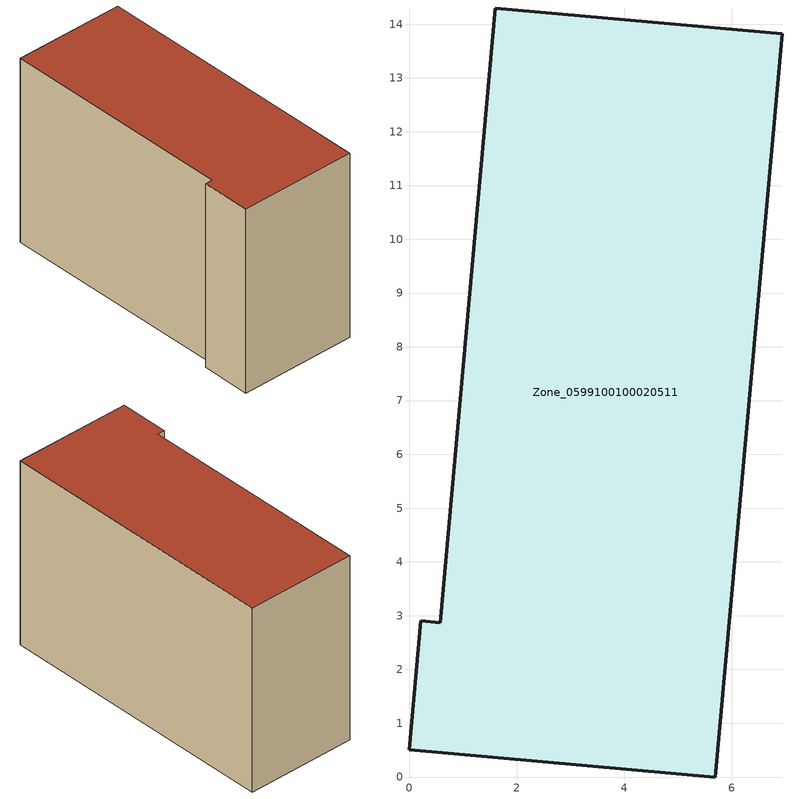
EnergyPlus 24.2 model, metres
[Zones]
Zone_0599100100020511
 floor ground (C_G): 5.69,0 0,0.51 0.22,2.9 0.58,2.87 1.6,14.3 6.94,13.82 z0
 wall outside (C_F): 5.69,0 6.94,13.82 1.6,14.3 0.58,2.87 0.22,2.9 0,0.51 5.69,0 z0:9.17
 roof outside (C_R): 0,0.51 5.69,0 6.94,13.82 1.6,14.3 0.58,2.87 0.22,2.9 z9.17
[BUILDING]
Pand.0599100100020511: North Axis=0; Terrain=City; Loads Convergence Tolerance Value=0.04; Temperature Convergence Tolerance Value=0.4; Solar Distribution=FullExterior; Maximum Number of Warmup Days=25; Minimum Number of Warmup Days=1
[Site:Location]
Rotterdam.The.Hague.AP_ZH_NLD Design_Conditions: Latitude=51.96; Longitude=4.45; Time Zone=1; Elevation=-4.5
[SITE:GROUNDTEMPERATURE:BUILDINGSURFACE]
18, 18, 18, 18, 18, 18, 18, 18, 18, 18, 18, 18
[MATERIAL] Thermal Absorptance=0.9; Solar Absorptance=0.7; Visible Absorptance=0.7
Name | Roughness | Thickness | Conductivity | Density | Specific Heat
G.TI.2015-2018 | MediumSmooth | 0.15 | 0.0428571 | 540 | 1210
F.TI.2015-2018 | Rough | 0.3 | 0.0666667 | 1920 | 840
R.TI.2015-2018 | MediumRough | 0.2 | 0.0333333 | 1500 | 1000
[CONSTRUCTION]
C_G: G.TI.2015-2018
C_F: F.TI.2015-2018
C_R: R.TI.2015-2018
[ZONE]
Zone_0599100100020511: Type=1; Multiplier=1; Ceiling Height=Autocalculate; Volume=Autocalculate; Floor Area=autocalculate; Part of Total Floor Area=Yes
[ZONEINFILTRATION:DESIGNFLOWRATE]
Infil_Zone_0599100100020511: Zone or ZoneList or Space or SpaceList=Zone_0599100100020511; Schedule=AlwaysOn; Design Flow Rate Calculation Method=Flow/Area; Flow Rate per Floor Area=0.0015; Constant Term Coefficient=1; Temperature Term Coefficient=0; Velocity Term Coefficient=0; Velocity Squared Term Coefficient=0
[HVACTEMPLATE:ZONE:IDEALLOADSAIRSYSTEM]
Zone_0599100100020511: Maximum Heating Supply Air Temperature=50; Minimum Cooling Supply Air Temperature=13; Maximum Heating Supply Air Humidity Ratio=0.0156; Minimum Cooling Supply Air Humidity Ratio=0.0077; Heating Limit=NoLimit; Cooling Limit=NoLimit; Dehumidification Control Type=ConstantSensibleHeatRatio; Cooling Sensible Heat Ratio=0.7; Dehumidification Setpoint=60; Humidification Control Type=None; Humidification Setpoint=30; Outdoor Air Method=None; Outdoor Air Flow Rate per Person=0.00944; Outdoor Air Flow Rate per Zone Floor Area=0; Outdoor Air Flow Rate per Zone=0; Demand Controlled Ventilation Type=None; Outdoor Air Economizer Type=NoEconomizer; Heat Recovery Type=None; Sensible Heat Recovery Effectiveness=0.7; Latent Heat Recovery Effectiveness=0.65
[ZONECONTROL:THERMOSTAT]
ThermostatControl_Zone_0599100100020511: Zone or ZoneList=Zone_0599100100020511; Control Type Schedule=DualSetpointControlType; Control 1=Thermostat_Zone_0599100100020511; Temperature Difference Between Cutout And Setpoint=0
[THERMOSTATSETPOINT:DUALSETPOINT]
Thermostat_Zone_0599100100020511: Heating Setpoint Temperature Schedule=HeatingSetpoint_Zone_0599100100020511; Cooling Setpoint Temperature Schedule=CoolingSetpoint_Zone_0599100100020511
[SCHEDULE:COMPACT]
HeatingSetpoint_Zone_0599100100020511: Through: 12/31, For: AllDays, Until: 24:00, 21
CoolingSetpoint_Zone_0599100100020511: Through: 12/31, For: AllDays, Until: 24:00, 24
DualSetpointControlType: Through: 12/31, For: AllDays, Until: 24:00, 4
AlwaysOn: Through: 12/31, For: AllDays, Until: 24:00, 1
